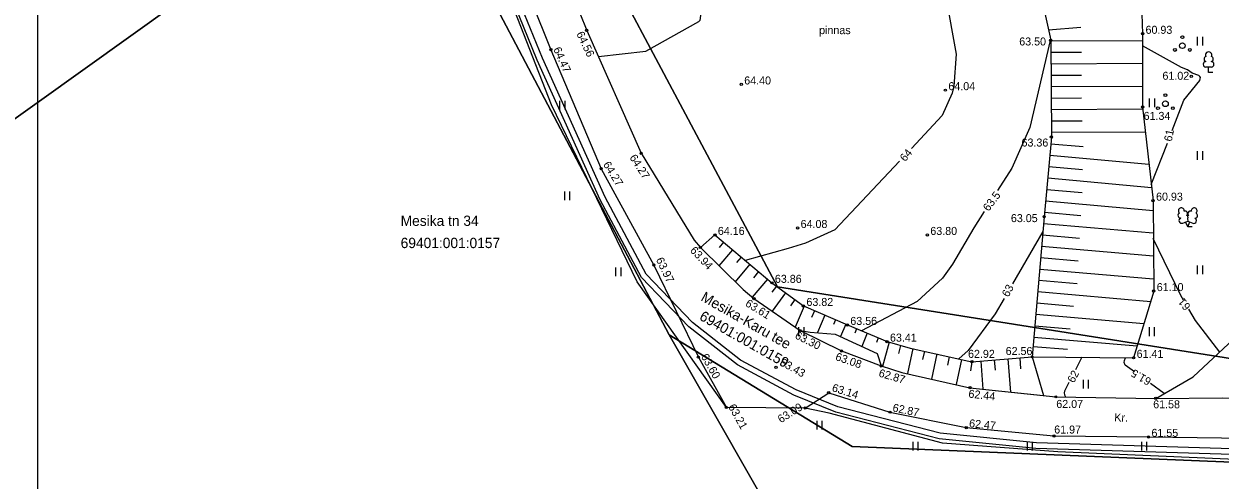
# Model space of a CAD drawing. Extents: x 641099 to 641614, y 6453870 to 6454751.
# Drawn here: x 641271.8 to 641376.5, y 6454158 to 6454197.8 of the extents above; entities that cross this region are included whole.
import ezdxf

# ---------------------------------------------------------------- set-up
doc = ezdxf.new("R2010")
doc.units = 0
for name, color, linetype in [('HALJASTUS', 7, 'Continuous'), ('HORISONTAAL-EH2000', 7, 'Continuous'), ('KORGUS-EH2000', 7, 'Continuous'), ('KTRASS', 7, 'Continuous'), ('MOOTPIIR', 7, 'Continuous'), ('PIIR', 7, 'Continuous'), ('PUU', 7, 'Continuous'), ('RELJEEF', 7, 'Continuous'), ('TEE', 7, 'Continuous'), ('VORMISTUS', 7, 'Continuous'), ('VTRASS', 7, 'Continuous')]:
    doc.layers.add(name, color=color, linetype=linetype)

msp = doc.modelspace()

# ---------------------------------------------------------------- linework, layer by layer
at = {"layer": 'HALJASTUS'}
for p, q in [((641374.48, 6454196.72), (641374.48, 6454195.96)), ((641374.94, 6454196.72), (641374.94, 6454195.96)), ((641370.28, 6454191.31), (641370.28, 6454190.55)), ((641370.73, 6454191.31), (641370.73, 6454190.55)), ((641318.69, 6454191.13), (641318.69, 6454190.37)), ((641319.15, 6454191.13), (641319.15, 6454190.37)), ((641374.48, 6454186.72), (641374.48, 6454185.96)), ((641374.94, 6454186.72), (641374.94, 6454185.96)), ((641319.1, 6454183.18), (641319.1, 6454182.42)), ((641319.56, 6454183.18), (641319.56, 6454182.42)), ((641374.48, 6454176.72), (641374.48, 6454175.96)), ((641374.94, 6454176.72), (641374.94, 6454175.96)), ((641323.58, 6454176.55), (641323.58, 6454175.78)), ((641324.04, 6454176.55), (641324.04, 6454175.78)), ((641339.59, 6454171.31), (641339.59, 6454170.55)), ((641340.04, 6454171.31), (641340.04, 6454170.55)), ((641370.26, 6454171.31), (641370.26, 6454170.55)), ((641370.71, 6454171.31), (641370.71, 6454170.55)), ((641364.48, 6454166.72), (641364.48, 6454165.96)), ((641364.94, 6454166.72), (641364.94, 6454165.96)), ((641341.18, 6454163.12), (641341.18, 6454162.36)), ((641341.63, 6454163.12), (641341.63, 6454162.36)), ((641349.59, 6454161.31), (641349.59, 6454160.55)), ((641350.04, 6454161.31), (641350.04, 6454160.55)), ((641359.59, 6454161.31), (641359.59, 6454160.55)), ((641360.04, 6454161.31), (641360.04, 6454160.55)), ((641369.59, 6454161.31), (641369.59, 6454160.55)), ((641370.04, 6454161.31), (641370.04, 6454160.55))]:
    msp.add_line(p, q, dxfattribs=at)
at = {"layer": 'HORISONTAAL-EH2000'}
for points in [[(641352.12, 6454208.46), (641352.02, 6454207.22), (641351.62, 6454204.87), (641353.37, 6454195.21), (641353.17, 6454192.4), (641353.03, 6454191.79), (641352.16, 6454189.84), (641349.46, 6454186.95)], [(641322.08, 6454194.98), (641326.23, 6454195.47), (641330.87, 6454198.07), (641330.97, 6454198.17), (641331.02, 6454198.31), (641331.66, 6454204.92)], [(641361.64, 6454196.49), (641361.63, 6454196.46), (641361.62, 6454196.39), (641359.82, 6454188.79), (641358.25, 6454185.22), (641357.01, 6454183.28)], [(641372.28, 6454188.52), (641373.31, 6454191.17), (641374.7, 6454192.91), (641374.74, 6454193.04), (641374.75, 6454193.16), (641374.71, 6454193.25), (641374.61, 6454193.33), (641374.02, 6454193.55), (641373.61, 6454193.83), (641373.09, 6454194.02), (641369.69, 6454195.93)], [(641370.45, 6454183.8), (641371.86, 6454187.42)], [(641348.42, 6454185.85), (641342.78, 6454179.83), (641340.2, 6454178.66), (641338.67, 6454178.2), (641334.93, 6454177.16)], [(641355.83, 6454181.44), (641354.93, 6454180.02), (641353.07, 6454176.82), (641352.18, 6454175.62), (641349.97, 6454173.57), (641345.09, 6454171)], [(641360.97, 6454179.69), (641358.3, 6454175.1)], [(641373.28, 6454173.69), (641373.04, 6454174.09), (641370.63, 6454179.09)], [(641357.57, 6454173.84), (641356.79, 6454172.5), (641354.42, 6454169.29), (641353.62, 6454168.55)], [(641376.44, 6454169.13), (641374.33, 6454171.9), (641373.75, 6454172.89)], [(641364.37, 6454168.69), (641363.82, 6454167.6)], [(641368.98, 6454167.43), (641368.18, 6454168.01), (641368.09, 6454168.23), (641368.1, 6454168.42), (641368.21, 6454168.64)], [(641363.25, 6454166.48), (641362.87, 6454165.73), (641362.83, 6454165.58), (641362.86, 6454165.42), (641362.95, 6454165.22)], [(641371.57, 6454165.51), (641370.38, 6454166.4)]]:
    msp.add_lwpolyline(points, dxfattribs=at)
at = {"layer": 'KORGUS-EH2000'}
for centre in [(641321.06, 6454197.28), (641369.69, 6454196.98), (641317.92, 6454195.59), (641361.66, 6454196.41), (641334.58, 6454192.55), (641373.95, 6454193.27), (641352.44, 6454192.05), (641369.69, 6454190.57), (641361.71, 6454187.95), (641325.82, 6454186.53), (641322.32, 6454185.18), (641370.61, 6454182.39), (641361.08, 6454180.98), (641339.51, 6454180), (641332.27, 6454179.39), (641350.86, 6454179.39), (641331.01, 6454178.29), (641326.93, 6454176.76), (641337.26, 6454175.2), (641370.67, 6454174.48), (641335.69, 6454173.82), (641340.02, 6454173.18), (641343.86, 6454171.52), (641339.73, 6454171.02), (641343.35, 6454169.24), (641347.33, 6454170.06), (641330.83, 6454168.7), (641354.76, 6454168.3), (641360.03, 6454168.73), (641368.91, 6454168.64), (641337.63, 6454167.8), (641346.82, 6454167.93), (641342.23, 6454165.59), (641354.58, 6454166.03), (641362.1, 6454165.23), (641370.84, 6454165.09), (641333.28, 6454164.3), (641340.17, 6454164.25), (641347.58, 6454163.89), (641354.26, 6454162.54), (641361.93, 6454161.81), (641370.21, 6454161.73)]:
    msp.add_circle(centre, 0.1, dxfattribs=at)
at = {"layer": 'KTRASS'}
msp.add_lwpolyline([(641398.02, 6454158.99), (641395.81, 6454159.15), (641391.54, 6454159.71), (641378.46, 6454160.16), (641360.36, 6454160.71), (641351.89, 6454161.56), (641342.86, 6454163.89), (641339.17, 6454165.39), (641334.24, 6454168.02), (641329.98, 6454171.35), (641325.85, 6454175.67), (641322.23, 6454182.46), (641316.73, 6454194.67), (641312.8, 6454204.31), (641308.73, 6454215.82), (641305.57, 6454220), (641298.65, 6454226.08)], dxfattribs=at)
at = {"layer": 'MOOTPIIR'}
msp.add_lwpolyline([(641396.78, 6454158.92), (641362.27, 6454160.43), (641352.19, 6454161.19), (641342.26, 6454163.79), (641340.17, 6454164.25), (641333.28, 6454164.3), (641325.46, 6454175.3), (641317.97, 6454190.76), (641308.24, 6454215.67), (641298.97, 6454225.28), (641295.62, 6454226.72), (641292.51, 6454230.49), (641295.23, 6454237.29), (641294.96, 6454247.42), (641298.91, 6454247.21), (641328.38, 6454231.41), (641340.55, 6454223.76), (641340.05, 6454240.51), (641351.29, 6454242.62), (641347.12, 6454280.16)], dxfattribs=at)
at = {"layer": 'PIIR'}
msp.add_lwpolyline([(641316.1, 6454396.37), (641314.19, 6454351.92), (641312.1, 6454336.62), (641310.07, 6454280.03), (641302.23, 6454241.46), (641313.62, 6454220.11), (641305.35, 6454214.11), (641115.48, 6454078.37), (641104.12, 6454094.56), (641099.15, 6454101.09), (641144.68, 6454133.39), (641194.03, 6454168.42), (641241.78, 6454202.02), (641250.08, 6454207.84), (641284.14, 6454231.83), (641288.58, 6454274.78), (641291.64, 6454304.64), (641299.35, 6454314.67), (641301.46, 6454379.62), (641303.15, 6454425.64)], dxfattribs=at)
for points in [[(641348.14, 6454291.29), (641367.8, 6454297.97), (641430.99, 6454297.97), (641431.57, 6454271.54), (641393.05, 6454166.1), (641337.74, 6454174.84), (641313.62, 6454220.11), (641302.23, 6454241.46), (641354.66, 6454213.64)], [(641328.28, 6454170.64), (641305.35, 6454214.11), (641313.62, 6454220.11), (641337.74, 6454174.84), (641393.05, 6454166.1), (641388.82, 6454159.04), (641344.29, 6454160.9)], [(641233.48, 6453988.79), (641115.48, 6454078.37), (641305.35, 6454214.11), (641328.28, 6454170.64), (641361.61, 6454112.32), (641410.31, 6454014.9), (641436.15, 6453963.14), (641348.28, 6453869.65)], [(641361.61, 6454112.32), (641328.28, 6454170.64), (641344.29, 6454160.9), (641388.82, 6454159.04)]]:
    msp.add_lwpolyline(points, close=True, dxfattribs=at)
at = {"layer": 'PUU'}
for p, q in [((641375.71, 6454194.07), (641375.23, 6454194.07)), ((641375.47, 6454193.6), (641375.47, 6454194.07)), ((641375.85, 6454193.6), (641375.47, 6454193.6)), ((641373.2, 6454180.42), (641373.64, 6454180.6)), ((641373.64, 6454180.09), (641373.46, 6454180.53)), ((641373.64, 6454180.6), (641374.08, 6454180.42)), ((641373.64, 6454180.09), (641373.82, 6454180.53)), ((641374.02, 6454180.09), (641373.64, 6454180.09))]:
    msp.add_line(p, q, dxfattribs=at)
msp.add_lwpolyline([(641373.64, 6454181.09), (641373.62, 6454181.02), (641373.62, 6454181), (641373.63, 6454180.97), (641373.65, 6454180.94), (641373.66, 6454180.92), (641373.64, 6454180.88), (641373.62, 6454180.83), (641373.61, 6454180.8), (641373.62, 6454180.79), (641373.63, 6454180.76), (641373.66, 6454180.7), (641373.67, 6454180.68), (641373.66, 6454180.66), (641373.65, 6454180.62), (641373.64, 6454180.6)], dxfattribs=at)
for centre, radius in [((641373.17, 6454196.69), 0.125), ((641372.52, 6454195.57), 0.125), ((641373.17, 6454195.94), 0.25), ((641373.82, 6454195.57), 0.125), ((641371.69, 6454191.61), 0.125), ((641371.04, 6454190.48), 0.125), ((641371.69, 6454190.86), 0.25), ((641372.34, 6454190.48), 0.125)]:
    msp.add_circle(centre, radius, dxfattribs=at)
for centre, radius, start, end in [((641375.23, 6454194.31), 0.238, 90.0016, 269.3953), ((641375.3, 6454194.77), 0.233, 109.0217, 253.1415), ((641375.47, 6454195.12), 0.277, 332.5799, 207.4201), ((641375.64, 6454194.77), 0.233, 286.8508, 70.9859), ((641375.7, 6454194.31), 0.238, 270.6047, 89.9984), ((641373.01, 6454181.09), 0.224, 111.4304, 274.4987), ((641373.08, 6454181.5), 0.256, 111.5027, 232.5173), ((641373.11, 6454180.65), 0.237, 111.5014, 291.5004), ((641373.08, 6454181.5), 0.256, 350.4856, 111.5002), ((641373.41, 6454181.25), 0.224, 308.5041, 111.5725), ((641373.64, 6454180.86), 0.237, 66.7655, 111.5015), ((641373.88, 6454181.25), 0.225, 67.7016, 230.5126), ((641374.21, 6454181.5), 0.256, 67.6168, 188.6314), ((641374.17, 6454180.64), 0.237, 247.6166, 67.6155), ((641374.28, 6454181.08), 0.224, 264.6183, 67.6866), ((641374.21, 6454181.5), 0.256, 306.5997, 67.6143)]:
    msp.add_arc(centre, radius, start, end, dxfattribs=at)
at = {"layer": 'RELJEEF'}
for p, q in [((641361.46, 6454197.33), (641364.28, 6454197.56)), ((641361.66, 6454196.36), (641369.69, 6454196.4)), ((641361.67, 6454195.36), (641364.34, 6454195.37)), ((641361.67, 6454194.35), (641369.69, 6454194.4)), ((641361.68, 6454193.36), (641364.35, 6454193.37)), ((641361.68, 6454192.37), (641369.69, 6454192.41)), ((641361.69, 6454191.36), (641364.36, 6454191.38)), ((641361.7, 6454190.36), (641369.71, 6454190.41)), ((641361.7, 6454189.36), (641364.41, 6454189.38)), ((641361.71, 6454188.37), (641369.93, 6454188.41)), ((641361.66, 6454187.36), (641364.48, 6454187.11)), ((641361.57, 6454186.37), (641370.25, 6454185.58)), ((641361.48, 6454185.37), (641364.44, 6454185.1)), ((641361.39, 6454184.37), (641370.48, 6454183.55)), ((641361.3, 6454183.37), (641364.4, 6454183.09)), ((641361.21, 6454182.38), (641370.62, 6454181.53)), ((641361.12, 6454181.39), (641364.29, 6454181.1)), ((641361.03, 6454180.39), (641370.63, 6454179.57)), ((641332.27, 6454179.39), (641331.01, 6454178.29)), ((641333.03, 6454178.75), (641332.66, 6454178.3)), ((641360.94, 6454179.4), (641364.18, 6454179.12)), ((641333.81, 6454178.1), (641332.63, 6454176.7)), ((641360.86, 6454178.4), (641370.65, 6454177.56)), ((641335.33, 6454176.82), (641334.06, 6454175.3)), ((641334.57, 6454177.46), (641334.16, 6454176.97)), ((641360.77, 6454177.41), (641364.07, 6454177.12)), ((641336.1, 6454176.18), (641335.66, 6454175.65)), ((641360.69, 6454176.41), (641370.66, 6454175.56)), ((641336.87, 6454175.53), (641335.54, 6454173.95)), ((641337.65, 6454174.92), (641337.25, 6454174.37)), ((641360.6, 6454175.42), (641363.96, 6454175.13)), ((641338.46, 6454174.32), (641337.28, 6454172.72)), ((641339.27, 6454173.73), (641338.88, 6454173.2)), ((641360.52, 6454174.43), (641370.4, 6454173.58)), ((641340.08, 6454173.16), (641339.29, 6454171.33)), ((641340.99, 6454172.76), (641340.73, 6454172.16)), ((641360.43, 6454173.44), (641363.66, 6454173.16)), ((641341.9, 6454172.37), (641341.24, 6454170.85)), ((641342.81, 6454171.97), (641342.64, 6454171.57)), ((641343.72, 6454171.58), (641343.25, 6454170.5)), ((641360.26, 6454171.45), (641363.35, 6454171.19)), ((641360.35, 6454172.45), (641369.81, 6454171.64)), ((641344.67, 6454171.18), (641344.52, 6454170.81)), ((641345.6, 6454170.79), (641345.12, 6454169.64)), ((641346.57, 6454170.38), (641346.41, 6454169.99)), ((641360.18, 6454170.45), (641369.22, 6454169.68)), ((641347.53, 6454170), (641346.95, 6454167.89)), ((641348.52, 6454169.73), (641348.33, 6454169.02)), ((641349.6, 6454169.45), (641349.11, 6454167.26)), ((641360.11, 6454169.62), (641363.13, 6454169.39)), ((641350.61, 6454169.22), (641350.45, 6454168.49)), ((641351.69, 6454168.98), (641351.21, 6454166.79)), ((641352.77, 6454168.74), (641352.61, 6454168.01)), ((641353.86, 6454168.5), (641353.37, 6454166.3)), ((641354.76, 6454168.3), (641354.65, 6454167.51)), ((641355.54, 6454168.36), (641355.72, 6454165.91)), ((641356.71, 6454168.46), (641356.78, 6454167.57)), ((641357.89, 6454168.56), (641358.13, 6454165.65)), ((641358.95, 6454168.64), (641359.02, 6454167.67)), ((641360.03, 6454168.73), (641368.91, 6454168.64)), ((641360.03, 6454168.73), (641361.02, 6454165.35))]:
    msp.add_line(p, q, dxfattribs=at)
for points in [[(641337.98, 6454215.66), (641344.18, 6454215.96), (641348.82, 6454215.57), (641355.04, 6454211.54), (641358.14, 6454213.49), (641370.07, 6454209.59), (641369.54, 6454205.01), (641369.57, 6454200.51), (641369.69, 6454196.98), (641369.69, 6454190.57), (641370.61, 6454182.39), (641370.67, 6454174.48), (641368.91, 6454168.64)], [(641337.16, 6454213.5), (641344.28, 6454213.64), (641347.45, 6454212.7), (641352.94, 6454207.72), (641356.35, 6454205.34), (641360.39, 6454202.23), (641361.66, 6454196.41), (641361.71, 6454187.95), (641361.08, 6454180.98), (641360.03, 6454168.73)], [(641332.27, 6454179.39), (641337.26, 6454175.2), (641340.02, 6454173.18), (641343.86, 6454171.52), (641347.33, 6454170.06), (641349.35, 6454169.5), (641354.76, 6454168.3), (641360.03, 6454168.73)], [(641331.01, 6454178.29), (641334.76, 6454174.61), (641335.69, 6454173.82), (641339.73, 6454171.02), (641340.6, 6454170.9), (641342.8, 6454170.71), (641346.48, 6454169.03), (641346.82, 6454167.93), (641348.64, 6454167.37), (641354.58, 6454166.03), (641361.02, 6454165.35)]]:
    msp.add_lwpolyline(points, dxfattribs=at)
at = {"layer": 'TEE'}
for points in [[(641298.91, 6454247.21), (641299.66, 6454242.03), (641304.17, 6454231.23), (641308.21, 6454225.04), (641312.84, 6454217.42), (641316.17, 6454209.41), (641321.06, 6454197.28), (641325.82, 6454186.53), (641330.47, 6454178.93), (641331.01, 6454178.29), (641334.76, 6454174.61), (641335.69, 6454173.82), (641339.73, 6454171.02), (641343.35, 6454169.24), (641346.82, 6454167.93), (641348.64, 6454167.37), (641354.58, 6454166.03), (641362.1, 6454165.23), (641370.84, 6454165.09), (641376.66, 6454165.13), (641387.98, 6454164.72), (641397.63, 6454164.01)], [(641370.84, 6454165.09), (641374.12, 6454166.97), (641377.22, 6454169.86), (641379.95, 6454172.94), (641383.68, 6454177.76), (641387.81, 6454183.19), (641392.47, 6454190.82), (641395.63, 6454198.57), (641397.31, 6454206.14), (641399.14, 6454217.17), (641401.17, 6454226.08), (641403.88, 6454231.86), (641407.61, 6454236.25), (641411.53, 6454239.48), (641416.49, 6454241.26), (641420.11, 6454240.97), (641423.23, 6454240.47)], [(641295.62, 6454226.72), (641299.25, 6454226.75), (641302.17, 6454225.71), (641305.11, 6454222.7), (641309.33, 6454215.67), (641312.8, 6454208.33), (641317.92, 6454195.59), (641322.32, 6454185.18), (641326.93, 6454176.76), (641330.83, 6454168.7), (641333.28, 6454164.3)], [(641340.17, 6454164.25), (641342.23, 6454165.59), (641347.58, 6454163.89), (641354.26, 6454162.54), (641361.93, 6454161.81), (641370.21, 6454161.73), (641376.6, 6454161.64), (641387.54, 6454161.47), (641390.22, 6454161.32), (641391.55, 6454158.84)]]:
    msp.add_lwpolyline(points, dxfattribs=at)
at = {"layer": 'VORMISTUS'}
msp.add_lwpolyline([(641273.03, 6454082), (641273.03, 6454363.48), (641476.03, 6454363.48), (641476.03, 6454082)], close=True, dxfattribs=at)
at = {"layer": 'VTRASS'}
msp.add_lwpolyline([(641398.02, 6454159.45), (641395.86, 6454159.64), (641391.58, 6454160.21), (641378.47, 6454160.66), (641360.4, 6454161.21), (641351.98, 6454162.06), (641343.02, 6454164.37), (641339.39, 6454165.85), (641334.51, 6454168.44), (641330.32, 6454171.72), (641326.26, 6454175.97), (641322.68, 6454182.68), (641317.19, 6454194.86), (641313.26, 6454204.49), (641309.18, 6454216.06), (641305.94, 6454220.34), (641298.87, 6454226.35), (641300.13, 6454232.02)], dxfattribs=at)

# ---------------------------------------------------------------- texts
at = {"layer": 'HALJASTUS'}
msp.add_text('pinnas', height=0.7, dxfattribs=at).set_placement((641341.39, 6454196.95))
at = {"layer": 'HORISONTAAL-EH2000'}
for s, rotation, p in [('61', 78.8335, (641372.24, 6454187.52)), ('64', 50.2699, (641348.92, 6454185.75)), ('63.5', 53.1458, (641356.22, 6454181.4)), ('63', 61.6345, (641357.95, 6454173.9)), ('61', 129.8918, (641373.94, 6454173.15)), ('62', 61.6345, (641363.68, 6454166.39)), ('61.5', 149.7668, (641370.52, 6454166.78))]:
    msp.add_text(s, height=0.7, rotation=rotation, dxfattribs=at).set_placement(p)
at = {"layer": 'KORGUS-EH2000'}
for s, p in [(' 60.93', (641369.69, 6454196.98)), (' 63.50', (641358.64, 6454195.96)), (' 61.02', (641371.17, 6454192.96)), (' 64.40', (641334.58, 6454192.55)), (' 64.04', (641352.44, 6454192.05)), (' 61.34', (641369.52, 6454189.45)), (' 63.36', (641358.84, 6454187.12)), (' 60.93', (641370.61, 6454182.39)), (' 63.05', (641357.91, 6454180.51)), (' 64.16', (641332.27, 6454179.39)), (' 64.08', (641339.51, 6454180)), (' 63.80', (641350.86, 6454179.39)), (' 63.86', (641337.26, 6454175.2)), (' 61.10', (641370.67, 6454174.48)), (' 63.82', (641340.02, 6454173.18)), (' 63.56', (641343.86, 6454171.52)), (' 63.41', (641347.33, 6454170.06)), (' 62.92', (641354.16, 6454168.64)), (' 62.56', (641357.45, 6454168.89)), (' 61.41', (641368.91, 6454168.64)), (' 62.07', (641361.88, 6454164.26)), (' 61.58', (641370.36, 6454164.23)), (' 61.97', (641361.7, 6454162.02)), (' 61.55', (641370.21, 6454161.73))]:
    msp.add_text(s, height=0.7, dxfattribs=at).set_placement(p)
for s, rotation, p in [(' 64.56', 295.5472, (641320.02, 6454197.22)), (' 64.47', 294.0534, (641318.01, 6454195.88)), (' 64.27', 302.6968, (641324.63, 6454186.38)), (' 64.27', 301.9907, (641322.32, 6454185.77)), (' 63.94', 313.2479, (641329.87, 6454178.18)), (' 63.97', 295.8427, (641326.98, 6454177.46)), (' 63.61', 328.274, (641334.65, 6454173.36)), (' 63.30', 333.4218, (641338.98, 6454170.49)), (' 63.60', 299.5782, (641330.9, 6454168.99)), (' 63.43', 330.7784, (641337.66, 6454168.18)), (' 63.08', 341.0293, (641342.51, 6454168.55)), (' 62.87', 343.8861, (641346.3, 6454167.09)), (' 63.14', 342.3625, (641342.21, 6454165.82)), (' 62.44', 353.6562, (641354.17, 6454165.2)), (' 63.21', 299.2239, (641333.29, 6454164.59)), ('63.09 ', 32.1398, (641338.04, 6454162.91)), (' 62.87', 348.3714, (641347.52, 6454164.02)), (' 62.47', 354.2862, (641354.23, 6454162.61))]:
    msp.add_text(s, height=0.7, rotation=rotation, dxfattribs=at).set_placement(p)
at = {"layer": 'PIIR'}
for s, p in [('Mesika tn 34', (641304.78, 6454180.18)), ('69401:001:0157', (641304.78, 6454178.24))]:
    msp.add_text(s, height=0.9, dxfattribs=at).set_placement(p)
for s, p in [('Mesika-Karu tee', (641330.97, 6454173.69)), ('69401:001:0159', (641330.84, 6454172.02))]:
    msp.add_text(s, height=0.9, rotation=330.4306, dxfattribs=at).set_placement(p)
at = {"layer": 'TEE'}
msp.add_text('Kr.', height=0.7, rotation=358.7964, dxfattribs=at).set_placement((641367.21, 6454163.08))

doc.saveas('drawing.dxf')
